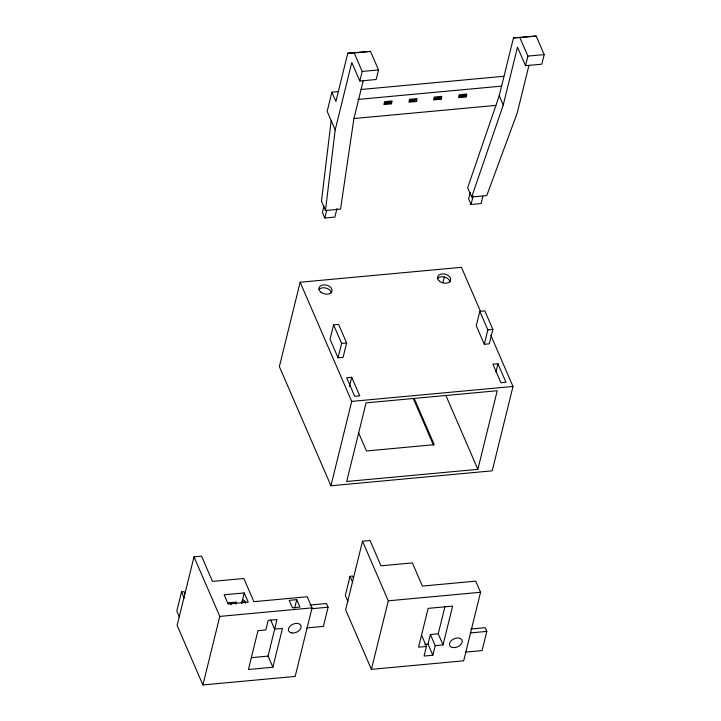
<?xml version="1.0" encoding="UTF-8"?>
<svg xmlns="http://www.w3.org/2000/svg" width="721" height="721" viewBox="0 0 721 721"><rect width="100%" height="100%" fill="white"/><g stroke="black" fill="none" stroke-linecap="round" stroke-linejoin="round"><path stroke-width="1.08" d="M331.182 120.641L321.458 201.249L325.468 210.523L340.537 209.126L353.876 118.812L363.276 80.617M325.468 210.523L335.193 129.915L351.803 62.484L359.824 81.022L376.146 79.517L378.507 69.928L370.477 51.38L347.783 53.21L335.905 101.463L331.894 92.189L338.591 91.576M184.927 593.734L184.035 591.671L181.53 591.905L176.807 611.075L179.484 617.257M194.003 556.828L177.123 625.377L202.907 684.95L295.177 676.415L312.049 607.866L307.236 596.745L253.882 601.674L243.851 578.494L212.47 581.396L201.538 556.134L194.003 556.828L219.788 616.41L202.907 684.95M331.894 92.189L327.172 111.367L335.193 129.915M480.547 311.481L461.431 267.311L300.143 282.235L279.369 366.592L330.939 485.756L492.218 470.831L512.992 386.465L490.767 335.103M323.981 206.071L322.413 212.461L324.82 218.021L334.859 217.093L336.959 208.567M324.82 218.021L326.658 210.568M359.824 81.022L362.185 71.442L354.164 52.894L347.783 53.21M236.046 604.198L236.569 602.071L227.791 602.882M244.239 592.923L248.258 602.197L228.169 604.054L224.159 594.789L244.239 592.923L242.004 602.035L245.753 601.684M333.589 324.883L330.047 339.267L338.068 357.805L343.088 357.346L346.63 342.962L338.609 324.414L333.589 324.883L341.61 343.43L338.068 357.805M391.44 103.824L392.143 100.949L384.617 101.643L383.905 104.518L391.44 103.824L390.638 101.967L388.637 102.616C381.283 101.931 385.275 104.788 389.592 103.031L389.187 102.103M272.899 667.231L268.077 656.101L276.972 619.546L268.185 620.357L265.824 629.947L257.974 630.668L248.421 669.494L272.899 667.231L282.452 628.406L274.611 629.136L270.672 620.024M416.441 101.508L417.153 98.633L409.618 99.327L408.915 102.202L416.441 101.508L415.638 99.651L413.638 100.309C406.284 99.615 410.285 102.472 414.593 100.715L414.196 99.786M294.646 608.163L296.746 599.638L289.211 600.341L292.42 607.758L299.954 607.064L296.746 599.638M349.442 386.528L351.722 377.281L346.702 377.75L354.723 396.289L359.743 395.829L351.722 377.281M330.939 485.756L351.713 401.39L300.143 282.235M441.126 99.219L441.838 96.344L434.303 97.047L433.6 99.922L441.126 99.219L440.324 97.371L434.556 98.371L434.24 97.93L434.961 99.3M309.877 605.036L326.487 603.504L328.091 607.208L323.378 626.387L306.758 627.919M466.136 96.911L466.838 94.036L459.313 94.73L458.601 97.605L466.136 96.911L465.333 95.055L459.565 96.055L459.241 95.614L459.962 96.984L462.792 96.722M353.434 578.143L352.542 576.079L350.036 576.313L345.314 595.483L347.991 601.665M362.519 541.237L345.638 609.786L371.414 669.358L463.684 660.815L480.565 592.274L475.743 581.144L422.389 586.083L412.358 562.903L380.976 565.805L370.044 540.543L362.519 541.237L388.295 600.809L371.414 669.358M442.973 282.497L444.316 277.035M470.209 192.534L468.632 198.924L471.038 204.494L481.087 203.556L482.917 196.103M471.038 204.494L473.138 195.968M471.696 196.986L467.677 187.721L499.238 95.722L513.478 37.871L536.172 36.05L544.193 54.598L541.832 64.178L525.519 65.692L517.489 47.144L503.249 104.996L471.696 196.986L486.756 195.598L517.2 113.071L528.989 65.214M525.519 65.692L527.88 56.103L519.85 37.564L513.478 37.871M479.807 311.355L476.266 325.73L484.296 344.277L489.316 343.809L492.858 329.434L484.827 310.886L479.807 311.355L487.838 329.894L484.296 344.277M421.614 635.336L426.426 646.467L424.065 656.056L432.852 655.236L435.214 645.655L430.392 634.525L438.242 633.804L444.884 606.839M432.852 655.236L428.04 644.114L430.392 634.525M495.922 371.964L497.941 363.754L492.921 364.213L500.942 382.761L505.971 382.292L497.941 363.754M477.87 469.344L497.22 390.737L366.061 402.877L346.702 481.484L477.87 469.344L445.857 395.387M435.214 645.655L443.055 644.925L452.617 606.1L428.139 608.371L418.577 647.197L426.426 646.467M470.804 629.027L485.206 627.694L486.81 631.398L482.088 650.576L465.478 652.108M437.386 278.847L437.539 278.567A6.696 4.524 13.8 0 1 444.794 277.125A6.696 4.524 13.8 0 1 449.976 282.073M388.637 102.616L389.034 103.545L389.592 103.031M413.638 100.309L414.043 101.228L414.593 100.715M436.845 99.119L438.728 98.948L439.278 98.426L438.882 97.497M463.882 95.19L464.081 96.335L463.675 95.406M354.164 52.894L370.477 51.38M519.85 37.564L536.172 36.05M362.185 71.442L378.507 69.928M527.88 56.103L544.193 54.598M360.924 89.503L503.853 76.282M357.796 99.444L501.591 86.132M439.278 98.426L434.754 99.047M464.288 96.118L459.647 96.542L459.962 96.984M354.047 118.523L495.913 105.392M341.61 343.43L346.63 342.962M487.838 329.894L492.858 329.434M351.713 401.39L512.992 386.465M219.788 616.41L312.049 607.866M388.295 600.809L480.565 592.274M311.481 608.749L328.091 607.208M470.191 632.939L486.81 631.398M251.395 657.651L268.077 656.101M424.741 644.421L428.04 644.114M499.238 95.722L503.249 104.996M463.333 95.704L463.729 96.632M438.674 97.723L439.071 98.651M438.323 98.02L438.728 98.948M413.989 100.003L414.386 100.931M409.87 100.652L410.276 101.58M388.98 102.319L389.385 103.247M384.87 102.968L385.266 103.896M414.142 398.253L434.24 444.695L366.457 450.967L358.418 432.384M413.34 398.659L433.438 445.1M438.242 633.804L443.055 644.925M350.036 576.313L352.713 582.496M230.341 602.711L231.207 604.703M181.53 591.905L184.197 598.088M241.76 603.432A6.696 2.253 84.7 0 1 245.663 603.243M318.934 289.545A6.696 4.524 13.8 0 1 327.803 288.715L329.218 289.59A6.696 4.524 13.8 0 1 331.372 293.05M465.333 95.055A4.02 2.632 -23.4 0 1 465.018 95.812M390.638 101.967A4.02 2.632 -23.4 0 1 390.322 102.724M292.014 632.984A6.696 4.389 -23.4 0 0 301.144 626.405A6.696 4.389 -23.4 0 0 291.176 625.224A6.696 4.389 -23.4 0 0 292.014 632.984M453.085 647.584A6.696 4.389 -23.4 0 0 462.224 641.005A6.696 4.389 -23.4 0 0 452.247 639.824A6.696 4.389 -23.4 0 0 453.085 647.584M439.675 281.379A6.696 4.524 13.8 0 0 450.544 280.37A6.696 4.524 13.8 0 0 442.099 273.917A6.696 4.524 13.8 0 0 439.675 281.379M321.061 292.356A6.696 4.524 13.8 0 0 331.93 291.347A6.696 4.524 13.8 0 0 323.486 284.894A6.696 4.524 13.8 0 0 321.061 292.356"/></g></svg>
